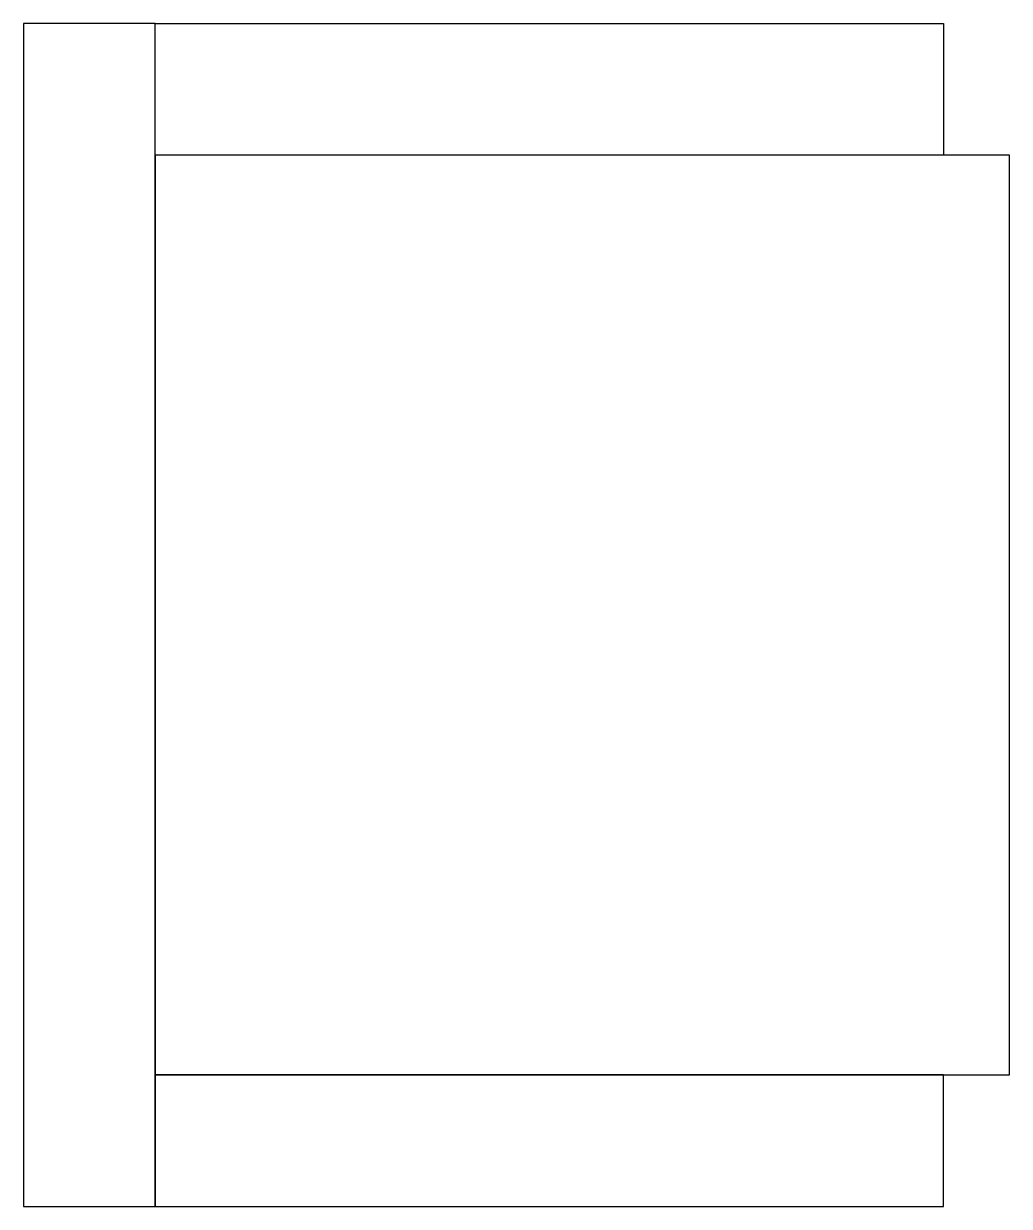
# Model space of a CAD drawing. Header units: inches. Extents: x 0 to 30, y 0 to 36.
import ezdxf

# ---------------------------------------------------------------- set-up
doc = ezdxf.new("R2010")
doc.units = ezdxf.units.IN
doc.header["$MEASUREMENT"] = 0
for name, color, linetype in [('Back', 90, 'Continuous'), ('Seat', 170, 'Continuous'), ('Sides', 240, 'Continuous')]:
    doc.layers.add(name, color=color, linetype=linetype)

msp = doc.modelspace()

# ---------------------------------------------------------------- linework, layer by layer
at = {"layer": 'Back'}
for p, q in [((0, 36, 34), (0, 36)), ((4, 36, 34), (4, 36)), ((0, 0, 34), (0, 0)), ((4, 0), (4, 0, 34))]:
    msp.add_line(p, q, dxfattribs=at)
at = {"layer": 'Back', "elevation": 34}
msp.add_lwpolyline([(0, 0), (4, 0), (4, 36), (0, 36)], close=True, dxfattribs=at)
at = {"layer": 'Seat'}
for p, q in [((4, 32, 16), (4, 32, 12)), ((30, 32, 16), (30, 32, 12)), ((4, 4, 16), (4, 4, 12)), ((30, 4, 16), (30, 4, 12))]:
    msp.add_line(p, q, dxfattribs=at)
at = {"layer": 'Seat', "elevation": 16}
msp.add_lwpolyline([(4, 4), (30, 4), (30, 32), (4, 32)], close=True, dxfattribs=at)
at = {"layer": 'Sides'}
for p, q in [((4, 36), (4, 36, 24)), ((28, 36), (28, 36, 24)), ((4, 32), (4, 32, 24)), ((28, 32), (28, 32, 24)), ((4, 4), (4, 4, 24)), ((28, 4), (28, 4, 24)), ((4, 0), (4, 0, 24)), ((28, 0), (28, 0, 24))]:
    msp.add_line(p, q, dxfattribs=at)
at = {"layer": 'Sides', "elevation": 24}
for points in [[(4, 36), (28, 36), (28, 32), (4, 32)], [(4, 0), (28, 0), (28, 4), (4, 4)]]:
    msp.add_lwpolyline(points, close=True, dxfattribs=at)

doc.saveas('drawing.dxf')
